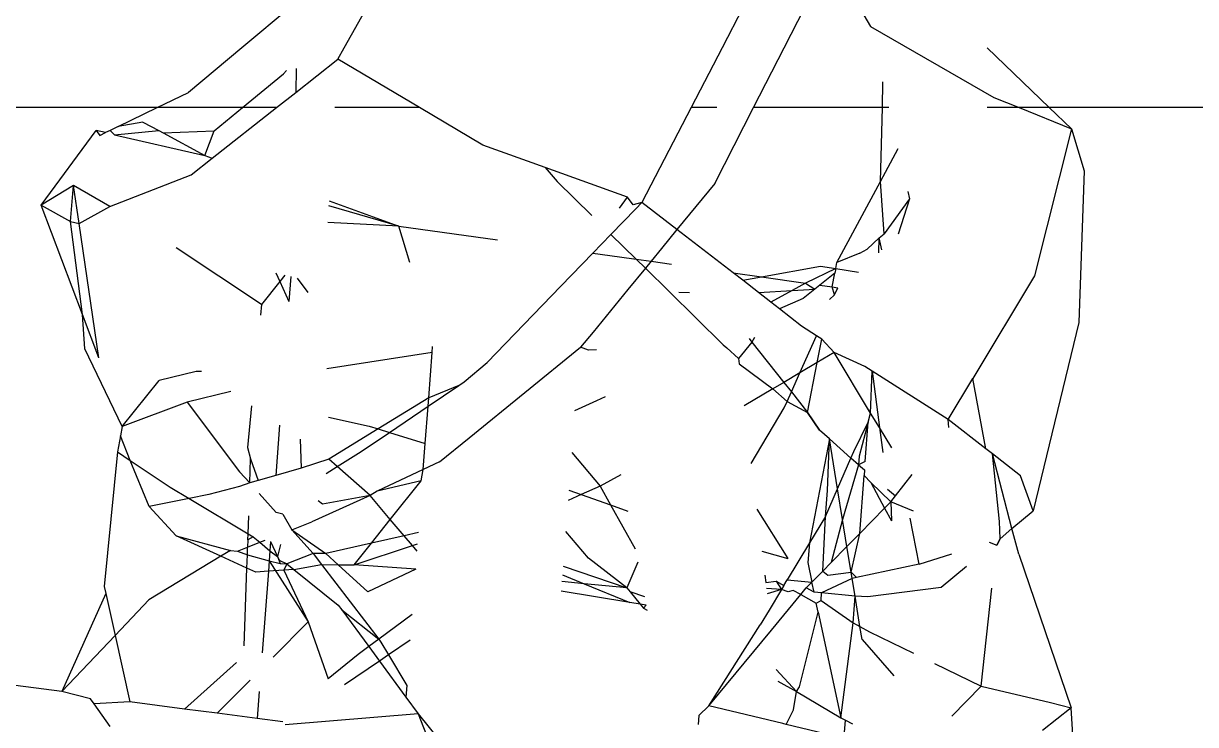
# Model space of a CAD drawing. Header units: inches. Extents: x 3324238 to 135265466, y -1036581 to 20094598.
# Drawn here: x 3354737.259 to 3354737.5959, y -519086.7804 to -519086.5789 of the extents above; entities that cross this region are included whole.
import ezdxf

# ---------------------------------------------------------------- set-up
doc = ezdxf.new("R2010")
doc.units = ezdxf.units.IN
doc.header["$MEASUREMENT"] = 0

msp = doc.modelspace()

# ---------------------------------------------------------------- linework, layer by layer
for p, q in [((3354737.33627, -519086.57387, 0.00267), (3354737.32182, -519086.58591, 0.00267)), ((3354737.35119, -519086.58591, 0.00267), (3354737.35834, -519086.57323, 0.00267)), ((3354737.46584, -519086.57426, 0.00267), (3354737.4598, -519086.58592, 0.00267)), ((3354737.47766, -519086.58592, 0.00267), (3354737.48361, -519086.57431, 0.00267)), ((3354737.49865, -519086.57324, 0.00267), (3354737.50244, -519086.57979, 0.00267)), ((3354737.50244, -519086.57979, 0.00267), (3354737.53791, -519086.60015, 0.00267)), ((3354737.32182, -519086.58591, 0.00267), (3354737.30643, -519086.59874, 0.00267)), ((3354737.34933, -519086.58922, 0.00267), (3354737.35119, -519086.58591, 0.00267)), ((3354737.4598, -519086.58592, 0.00267), (3354737.45089, -519086.6031, 0.00267)), ((3354737.46885, -519086.6031, 0.00267), (3354737.47766, -519086.58592, 0.00267)), ((3354737.53595, -519086.58592, 0.00267), (3354737.55384, -519086.60311, 0.00267)), ((3354737.33727, -519086.59873, 0.00267), (3354737.34933, -519086.58922, 0.00267)), ((3354737.37282, -519086.6031, 0.00267), (3354737.34933, -519086.58922, 0.00267)), ((3354737.32195, -519086.60309, 0.00267), (3354737.33378, -519086.59339, 0.00267)), ((3354737.33378, -519086.59339, 0.00267), (3354737.33465, -519086.59248, 0.00267)), ((3354737.33744, -519086.59186, 0.00267), (3354737.33727, -519086.59873, 0.00267)), ((3354737.50585, -519086.6031, 0.00267), (3354737.50604, -519086.5957, 0.00267)), ((3354737.29747, -519086.60309, 0.00267), (3354737.30643, -519086.59874, 0.00267)), ((3354737.33174, -519086.60309, 0.00267), (3354737.33727, -519086.59873, 0.00267)), ((3354737.53791, -519086.60015, 0.00267), (3354737.54518, -519086.60311, 0.00267)), ((3354737.29747, -519086.60309, 0.00267), (3354737.20242, -519086.60309, 0.00267)), ((3354737.28625, -519086.60854, 0.00267), (3354737.29747, -519086.60309, 0.00267)), ((3354737.32195, -519086.60309, 0.00267), (3354737.29747, -519086.60309, 0.00267)), ((3354737.31328, -519086.61765, 0.00267), (3354737.33174, -519086.60309, 0.00267)), ((3354737.31385, -519086.60974, 0.00267), (3354737.32195, -519086.60309, 0.00267)), ((3354737.33174, -519086.60309, 0.00267), (3354737.32195, -519086.60309, 0.00267)), ((3354737.37282, -519086.6031, 0.00267), (3354737.34849, -519086.60309, 0.00267)), ((3354737.39103, -519086.61385, 0.00267), (3354737.37282, -519086.6031, 0.00267)), ((3354737.45089, -519086.6031, 0.00267), (3354737.43677, -519086.63035, 0.00267)), ((3354737.45829, -519086.6031, 0.00267), (3354737.45089, -519086.6031, 0.00267)), ((3354737.45769, -519086.62489, 0.00267), (3354737.46885, -519086.6031, 0.00267)), ((3354737.50585, -519086.6031, 0.00267), (3354737.46885, -519086.6031, 0.00267)), ((3354737.50532, -519086.62431, 0.00267), (3354737.50585, -519086.6031, 0.00267)), ((3354737.50772, -519086.60311, 0.00267), (3354737.50585, -519086.6031, 0.00267)), ((3354737.54518, -519086.60311, 0.00267), (3354737.53597, -519086.60311, 0.00267)), ((3354737.54518, -519086.60311, 0.00267), (3354737.56021, -519086.60922, 0.00267)), ((3354737.55384, -519086.60311, 0.00267), (3354737.54518, -519086.60311, 0.00267)), ((3354737.55384, -519086.60311, 0.00267), (3354737.56021, -519086.60922, 0.00267)), ((3354739.33328, -519086.60323, 0.00267), (3354737.55384, -519086.60311, 0.00267)), ((3354737.2933, -519086.6073, 0.00267), (3354737.28625, -519086.60854, 0.00267)), ((3354737.2933, -519086.6073, 0.00267), (3354737.29793, -519086.6097, 0.00267)), ((3354737.26416, -519086.63114, 0.00267), (3354737.27995, -519086.60964, 0.00267)), ((3354737.28264, -519086.61029, 0.00267), (3354737.27995, -519086.60964, 0.00267)), ((3354737.27995, -519086.60964, 0.00267), (3354737.28102, -519086.61107, 0.00267)), ((3354737.28102, -519086.61107, 0.00267), (3354737.28264, -519086.61029, 0.00267)), ((3354737.28394, -519086.60966, 0.00267), (3354737.28264, -519086.61029, 0.00267)), ((3354737.28625, -519086.60854, 0.00267), (3354737.28394, -519086.60966, 0.00267)), ((3354737.28394, -519086.60966, 0.00267), (3354737.28519, -519086.6109, 0.00267)), ((3354737.28519, -519086.6109, 0.00267), (3354737.29793, -519086.6097, 0.00267)), ((3354737.28519, -519086.6109, 0.00267), (3354737.31118, -519086.61688, 0.00267)), ((3354737.29793, -519086.6097, 0.00267), (3354737.29917, -519086.61034, 0.00267)), ((3354737.29917, -519086.61034, 0.00267), (3354737.31385, -519086.60974, 0.00267)), ((3354737.29917, -519086.61034, 0.00267), (3354737.31118, -519086.61688, 0.00267)), ((3354737.31118, -519086.61688, 0.00267), (3354737.31385, -519086.60974, 0.00267)), ((3354737.56021, -519086.60922, 0.00267), (3354737.54958, -519086.65144, 0.00267)), ((3354737.56021, -519086.60922, 0.00267), (3354737.56382, -519086.62123, 0.00267)), ((3354737.40892, -519086.6203, 0.00267), (3354737.39103, -519086.61385, 0.00267)), ((3354737.50532, -519086.62431, 0.00267), (3354737.51039, -519086.61488, 0.00267)), ((3354737.30725, -519086.6224, 0.00267), (3354737.31328, -519086.61765, 0.00267)), ((3354737.31118, -519086.61688, 0.00267), (3354737.31328, -519086.61765, 0.00267)), ((3354737.40892, -519086.6203, 0.00267), (3354737.41241, -519086.62432, 0.00267)), ((3354737.43263, -519086.62886, 0.00267), (3354737.40892, -519086.6203, 0.00267)), ((3354737.56382, -519086.62123, 0.00267), (3354737.56229, -519086.66483, 0.00267)), ((3354737.28386, -519086.63148, 0.00267), (3354737.30725, -519086.6224, 0.00267)), ((3354737.41241, -519086.62432, 0.00267), (3354737.42234, -519086.63409, 0.00267)), ((3354737.45769, -519086.62489, 0.00267), (3354737.44683, -519086.63815, 0.00267)), ((3354737.49281, -519086.64758, 0.00267), (3354737.50532, -519086.62431, 0.00267)), ((3354737.50634, -519086.63938, 0.00267), (3354737.50532, -519086.62431, 0.00267)), ((3354737.27337, -519086.62544, 0.00267), (3354737.26416, -519086.63114, 0.00267)), ((3354737.27259, -519086.63585, 0.00267), (3354737.27337, -519086.62544, 0.00267)), ((3354737.28386, -519086.63148, 0.00267), (3354737.27337, -519086.62544, 0.00267)), ((3354737.27499, -519086.63645, 0.00267), (3354737.27337, -519086.62544, 0.00267)), ((3354737.51319, -519086.62723, 0.00267), (3354737.51367, -519086.62936, 0.00267)), ((3354737.26416, -519086.63114, 0.00267), (3354737.27259, -519086.63585, 0.00267)), ((3354737.27598, -519086.66255, 0.00267), (3354737.26416, -519086.63114, 0.00267)), ((3354737.27499, -519086.63645, 0.00267), (3354737.28386, -519086.63148, 0.00267)), ((3354737.36693, -519086.63721, 0.00267), (3354737.34678, -519086.63135, 0.00267)), ((3354737.34687, -519086.6299, 0.00267), (3354737.36693, -519086.63721, 0.00267)), ((3354737.43035, -519086.63201, 0.00267), (3354737.43263, -519086.62886, 0.00267)), ((3354737.43426, -519086.631, 0.00267), (3354737.43263, -519086.62886, 0.00267)), ((3354737.43677, -519086.63035, 0.00267), (3354737.43426, -519086.631, 0.00267)), ((3354737.43677, -519086.63035, 0.00267), (3354737.43501, -519086.63216, 0.00267)), ((3354737.44683, -519086.63815, 0.00267), (3354737.43677, -519086.63035, 0.00267)), ((3354737.51367, -519086.62936, 0.00267), (3354737.50634, -519086.63938, 0.00267)), ((3354737.51367, -519086.62936, 0.00267), (3354737.51044, -519086.63944, 0.00267)), ((3354737.43501, -519086.63216, 0.00267), (3354737.42787, -519086.63954, 0.00267)), ((3354737.27259, -519086.63585, 0.00267), (3354737.27499, -519086.63645, 0.00267)), ((3354737.27598, -519086.66255, 0.00267), (3354737.27259, -519086.63585, 0.00267)), ((3354737.28066, -519086.67498, 0.00267), (3354737.27499, -519086.63645, 0.00267)), ((3354737.36693, -519086.63721, 0.00267), (3354737.34649, -519086.63614, 0.00267)), ((3354737.37007, -519086.64764, 0.00267), (3354737.36693, -519086.63721, 0.00267)), ((3354737.36693, -519086.63721, 0.00267), (3354737.39524, -519086.64111, 0.00267)), ((3354737.44683, -519086.63815, 0.00267), (3354737.44236, -519086.64361, 0.00267)), ((3354737.463, -519086.65059, 0.00267), (3354737.44683, -519086.63815, 0.00267)), ((3354737.42787, -519086.63954, 0.00267), (3354737.42269, -519086.64489, 0.00267)), ((3354737.42787, -519086.63954, 0.00267), (3354737.43507, -519086.64662, 0.00267)), ((3354737.50491, -519086.64052, 0.00267), (3354737.50148, -519086.64378, 0.00267)), ((3354737.5048, -519086.64482, 0.00267), (3354737.50491, -519086.64052, 0.00267)), ((3354737.50491, -519086.64052, 0.00267), (3354737.50634, -519086.63938, 0.00267)), ((3354737.50567, -519086.64399, 0.00267), (3354737.50491, -519086.64052, 0.00267)), ((3354737.3274, -519086.65965, 0.00267), (3354737.30291, -519086.64342, 0.00267)), ((3354737.42269, -519086.64489, 0.00267), (3354737.4135, -519086.65438, 0.00267)), ((3354737.42269, -519086.64489, 0.00267), (3354737.43034, -519086.64595, 0.00267)), ((3354737.44236, -519086.64361, 0.00267), (3354737.43939, -519086.64723, 0.00267)), ((3354737.49937, -519086.64494, 0.00267), (3354737.49281, -519086.64758, 0.00267)), ((3354737.49937, -519086.64494, 0.00267), (3354737.50148, -519086.64378, 0.00267)), ((3354737.43034, -519086.64595, 0.00267), (3354737.43507, -519086.64662, 0.00267)), ((3354737.43507, -519086.64662, 0.00267), (3354737.43774, -519086.64925, 0.00267)), ((3354737.43507, -519086.64662, 0.00267), (3354737.43939, -519086.64723, 0.00267)), ((3354737.43939, -519086.64723, 0.00267), (3354737.43774, -519086.64925, 0.00267)), ((3354737.43939, -519086.64723, 0.00267), (3354737.44522, -519086.64806, 0.00267)), ((3354737.47113, -519086.65174, 0.00267), (3354737.48808, -519086.64864, 0.00267)), ((3354737.48808, -519086.64864, 0.00267), (3354737.49246, -519086.64934, 0.00267)), ((3354737.49246, -519086.64934, 0.00267), (3354737.49281, -519086.64758, 0.00267)), ((3354737.33155, -519086.65057, 0.00267), (3354737.33268, -519086.65304, 0.00267)), ((3354737.33414, -519086.65121, 0.00267), (3354737.33268, -519086.65304, 0.00267)), ((3354737.33587, -519086.65164, 0.00267), (3354737.33532, -519086.65884, 0.00267)), ((3354737.33771, -519086.6521, 0.00267), (3354737.34076, -519086.65624, 0.00267)), ((3354737.43774, -519086.64925, 0.00267), (3354737.43274, -519086.65536, 0.00267)), ((3354737.43774, -519086.64925, 0.00267), (3354737.44456, -519086.65595, 0.00267)), ((3354737.463, -519086.65059, 0.00267), (3354737.47113, -519086.65174, 0.00267)), ((3354737.46574, -519086.65273, 0.00267), (3354737.463, -519086.65059, 0.00267)), ((3354737.46574, -519086.65273, 0.00267), (3354737.47113, -519086.65174, 0.00267)), ((3354737.47113, -519086.65174, 0.00267), (3354737.48379, -519086.65354, 0.00267)), ((3354737.49246, -519086.64934, 0.00267), (3354737.48379, -519086.65354, 0.00267)), ((3354737.49221, -519086.65066, 0.00267), (3354737.48786, -519086.65412, 0.00267)), ((3354737.49143, -519086.65463, 0.00267), (3354737.49221, -519086.65066, 0.00267)), ((3354737.49246, -519086.64934, 0.00267), (3354737.49221, -519086.65066, 0.00267)), ((3354737.49246, -519086.64934, 0.00267), (3354737.49896, -519086.65039, 0.00267)), ((3354737.54958, -519086.65144, 0.00267), (3354737.53183, -519086.68094, 0.00267)), ((3354737.33268, -519086.65304, 0.00267), (3354737.3274, -519086.65965, 0.00267)), ((3354737.33268, -519086.65304, 0.00267), (3354737.33532, -519086.65884, 0.00267)), ((3354737.4135, -519086.65438, 0.00267), (3354737.39225, -519086.67632, 0.00267)), ((3354737.43274, -519086.65536, 0.00267), (3354737.42271, -519086.66761, 0.00267)), ((3354737.47029, -519086.65628, 0.00267), (3354737.46574, -519086.65273, 0.00267)), ((3354737.48379, -519086.65354, 0.00267), (3354737.47993, -519086.65568, 0.00267)), ((3354737.47993, -519086.65568, 0.00267), (3354737.48642, -519086.65527, 0.00267)), ((3354737.48642, -519086.65527, 0.00267), (3354737.48311, -519086.65792, 0.00267)), ((3354737.48379, -519086.65354, 0.00267), (3354737.48642, -519086.65527, 0.00267)), ((3354737.48786, -519086.65412, 0.00267), (3354737.48642, -519086.65527, 0.00267)), ((3354737.48786, -519086.65412, 0.00267), (3354737.49143, -519086.65463, 0.00267)), ((3354737.49213, -519086.6569, 0.00267), (3354737.49143, -519086.65463, 0.00267)), ((3354737.49143, -519086.65463, 0.00267), (3354737.49304, -519086.65486, 0.00267)), ((3354737.49213, -519086.6569, 0.00267), (3354737.49304, -519086.65486, 0.00267)), ((3354737.44456, -519086.65595, 0.00267), (3354737.46011, -519086.67126, 0.00267)), ((3354737.44738, -519086.6561, 0.00267), (3354737.45048, -519086.65625, 0.00267)), ((3354737.47029, -519086.65628, 0.00267), (3354737.47993, -519086.65568, 0.00267)), ((3354737.47383, -519086.65905, 0.00267), (3354737.47029, -519086.65628, 0.00267)), ((3354737.47993, -519086.65568, 0.00267), (3354737.47383, -519086.65905, 0.00267)), ((3354737.48311, -519086.65792, 0.00267), (3354737.47625, -519086.66093, 0.00267)), ((3354737.49071, -519086.65825, 0.00267), (3354737.49213, -519086.6569, 0.00267)), ((3354737.3274, -519086.65965, 0.00267), (3354737.3271, -519086.66275, 0.00267)), ((3354737.47625, -519086.66093, 0.00267), (3354737.47383, -519086.65905, 0.00267)), ((3354737.48266, -519086.66594, 0.00267), (3354737.47625, -519086.66093, 0.00267)), ((3354737.28066, -519086.67498, 0.00267), (3354737.27598, -519086.66255, 0.00267)), ((3354737.27668, -519086.67246, 0.00267), (3354737.27598, -519086.66255, 0.00267)), ((3354737.56229, -519086.66483, 0.00267), (3354737.54919, -519086.71895, 0.00267)), ((3354737.42271, -519086.66761, 0.00267), (3354737.41914, -519086.67197, 0.00267)), ((3354737.48214, -519086.67934, 0.00267), (3354737.48691, -519086.66864, 0.00267)), ((3354737.48691, -519086.66864, 0.00267), (3354737.48266, -519086.66594, 0.00267)), ((3354737.48848, -519086.66964, 0.00267), (3354737.48691, -519086.66864, 0.00267)), ((3354737.37648, -519086.67349, 0.00267), (3354737.37662, -519086.67173, 0.00267)), ((3354737.3871, -519086.69796, 0.00267), (3354737.41914, -519086.67197, 0.00267)), ((3354737.42137, -519086.67279, 0.00267), (3354737.41914, -519086.67197, 0.00267)), ((3354737.46011, -519086.67126, 0.00267), (3354737.46115, -519086.67218, 0.00267)), ((3354737.46115, -519086.67218, 0.00267), (3354737.46454, -519086.67519, 0.00267)), ((3354737.46836, -519086.67049, 0.00267), (3354737.46454, -519086.67519, 0.00267)), ((3354737.46758, -519086.6695, 0.00267), (3354737.46836, -519086.67049, 0.00267)), ((3354737.46916, -519086.66913, 0.00267), (3354737.46836, -519086.67049, 0.00267)), ((3354737.46836, -519086.67049, 0.00267), (3354737.47754, -519086.68208, 0.00267)), ((3354737.48716, -519086.67635, 0.00267), (3354737.48848, -519086.66964, 0.00267)), ((3354737.49201, -519086.67347, 0.00267), (3354737.48848, -519086.66964, 0.00267)), ((3354737.28736, -519086.69474, 0.00267), (3354737.27668, -519086.67246, 0.00267)), ((3354737.37648, -519086.67349, 0.00267), (3354737.34624, -519086.67816, 0.00267)), ((3354737.37549, -519086.68655, 0.00267), (3354737.37648, -519086.67349, 0.00267)), ((3354737.4237, -519086.67268, 0.00267), (3354737.42137, -519086.67279, 0.00267)), ((3354737.46454, -519086.67519, 0.00267), (3354737.46473, -519086.67675, 0.00267)), ((3354737.49201, -519086.67347, 0.00267), (3354737.48716, -519086.67635, 0.00267)), ((3354737.50249, -519086.6909, 0.00267), (3354737.49201, -519086.67347, 0.00267)), ((3354737.50079, -519086.67746, 0.00267), (3354737.49201, -519086.67347, 0.00267)), ((3354737.30865, -519086.67895, 0.00267), (3354737.29801, -519086.68155, 0.00267)), ((3354737.31021, -519086.67895, 0.00267), (3354737.30865, -519086.67895, 0.00267)), ((3354737.38566, -519086.68193, 0.00267), (3354737.39225, -519086.67632, 0.00267)), ((3354737.46473, -519086.67675, 0.00267), (3354737.47441, -519086.68394, 0.00267)), ((3354737.48716, -519086.67635, 0.00267), (3354737.48214, -519086.67934, 0.00267)), ((3354737.48435, -519086.69069, 0.00267), (3354737.48716, -519086.67635, 0.00267)), ((3354737.50293, -519086.67882, 0.00267), (3354737.50079, -519086.67746, 0.00267)), ((3354737.50293, -519086.67882, 0.00267), (3354737.50079, -519086.67746, 0.00267)), ((3354737.50249, -519086.6909, 0.00267), (3354737.50293, -519086.67882, 0.00267)), ((3354737.50293, -519086.67882, 0.00267), (3354737.50506, -519086.69503, 0.00267)), ((3354737.52476, -519086.69269, 0.00267), (3354737.50293, -519086.67882, 0.00267)), ((3354737.28736, -519086.69474, 0.00267), (3354737.29801, -519086.68155, 0.00267)), ((3354737.38412, -519086.68297, 0.00267), (3354737.38566, -519086.68193, 0.00267)), ((3354737.47754, -519086.68208, 0.00267), (3354737.47441, -519086.68394, 0.00267)), ((3354737.48214, -519086.67934, 0.00267), (3354737.47754, -519086.68208, 0.00267)), ((3354737.47754, -519086.68208, 0.00267), (3354737.4797, -519086.68481, 0.00267)), ((3354737.4797, -519086.68481, 0.00267), (3354737.48214, -519086.67934, 0.00267)), ((3354737.52476, -519086.69269, 0.00267), (3354737.53183, -519086.68094, 0.00267)), ((3354737.53562, -519086.70116, 0.00267), (3354737.53183, -519086.68094, 0.00267)), ((3354737.3186, -519086.68472, 0.00267), (3354737.30611, -519086.68779, 0.00267)), ((3354737.37531, -519086.68892, 0.00267), (3354737.38412, -519086.68297, 0.00267)), ((3354737.38412, -519086.68297, 0.00267), (3354737.37549, -519086.68655, 0.00267)), ((3354737.47441, -519086.68394, 0.00267), (3354737.46619, -519086.68883, 0.00267)), ((3354737.47441, -519086.68394, 0.00267), (3354737.47848, -519086.68755, 0.00267)), ((3354737.47848, -519086.68755, 0.00267), (3354737.4797, -519086.68481, 0.00267)), ((3354737.4797, -519086.68481, 0.00267), (3354737.48435, -519086.69069, 0.00267)), ((3354737.30611, -519086.68779, 0.00267), (3354737.28736, -519086.69474, 0.00267)), ((3354737.30611, -519086.68779, 0.00267), (3354737.32114, -519086.70777, 0.00267)), ((3354737.32459, -519086.68884, 0.00267), (3354737.32345, -519086.70075, 0.00267)), ((3354737.37549, -519086.68655, 0.00267), (3354737.36093, -519086.69544, 0.00267)), ((3354737.36417, -519086.69643, 0.00267), (3354737.37531, -519086.68892, 0.00267)), ((3354737.37449, -519086.69962, 0.00267), (3354737.37531, -519086.68892, 0.00267)), ((3354737.37531, -519086.68892, 0.00267), (3354737.37549, -519086.68655, 0.00267)), ((3354737.4175, -519086.69011, 0.00267), (3354737.42378, -519086.68724, 0.00267)), ((3354737.42378, -519086.68724, 0.00267), (3354737.42633, -519086.68613, 0.00267)), ((3354737.47766, -519086.6894, 0.00267), (3354737.47848, -519086.68755, 0.00267)), ((3354737.47848, -519086.68755, 0.00267), (3354737.48435, -519086.69069, 0.00267)), ((3354737.34672, -519086.69207, 0.00267), (3354737.35842, -519086.69466, 0.00267)), ((3354737.4682, -519086.70541, 0.00267), (3354737.47766, -519086.6894, 0.00267)), ((3354737.48435, -519086.69069, 0.00267), (3354737.48782, -519086.69583, 0.00267)), ((3354737.48782, -519086.69583, 0.00267), (3354737.48435, -519086.69069, 0.00267)), ((3354737.50181, -519086.69348, 0.00267), (3354737.50249, -519086.6909, 0.00267)), ((3354737.50506, -519086.69503, 0.00267), (3354737.50249, -519086.6909, 0.00267)), ((3354737.28736, -519086.69474, 0.00267), (3354737.28687, -519086.69747, 0.00267)), ((3354737.33261, -519086.69435, 0.00267), (3354737.33151, -519086.7088, 0.00267)), ((3354737.36093, -519086.69544, 0.00267), (3354737.34677, -519086.70409, 0.00267)), ((3354737.35842, -519086.69466, 0.00267), (3354737.36093, -519086.69544, 0.00267)), ((3354737.36093, -519086.69544, 0.00267), (3354737.36417, -519086.69643, 0.00267)), ((3354737.49065, -519086.69833, 0.00267), (3354737.48782, -519086.69583, 0.00267)), ((3354737.49765, -519086.70196, 0.00267), (3354737.50181, -519086.69348, 0.00267)), ((3354737.50181, -519086.69348, 0.00267), (3354737.49922, -519086.7033, 0.00267)), ((3354737.50095, -519086.70476, 0.00267), (3354737.50181, -519086.69348, 0.00267)), ((3354737.50506, -519086.69503, 0.00267), (3354737.506, -519086.7022, 0.00267)), ((3354737.50861, -519086.70088, 0.00267), (3354737.50506, -519086.69503, 0.00267)), ((3354737.52494, -519086.69503, 0.00267), (3354737.52476, -519086.69269, 0.00267)), ((3354737.53562, -519086.70116, 0.00267), (3354737.52476, -519086.69269, 0.00267)), ((3354737.28687, -519086.69747, 0.00267), (3354737.28605, -519086.70202, 0.00267)), ((3354737.28972, -519086.70447, 0.00267), (3354737.28687, -519086.69747, 0.00267)), ((3354737.33851, -519086.6984, 0.00267), (3354737.33885, -519086.70671, 0.00267)), ((3354737.35604, -519086.70192, 0.00267), (3354737.36417, -519086.69643, 0.00267)), ((3354737.36417, -519086.69643, 0.00267), (3354737.37449, -519086.69962, 0.00267)), ((3354737.3786, -519086.70486, 0.00267), (3354737.3871, -519086.69796, 0.00267)), ((3354737.49065, -519086.69833, 0.00267), (3354737.4849, -519086.72822, 0.00267)), ((3354737.49008, -519086.71317, 0.00267), (3354737.49065, -519086.69833, 0.00267)), ((3354737.49298, -519086.71263, 0.00267), (3354737.49065, -519086.69833, 0.00267)), ((3354737.49065, -519086.69833, 0.00267), (3354737.49684, -519086.70382, 0.00267)), ((3354737.28605, -519086.70202, 0.00267), (3354737.28217, -519086.74075, 0.00267)), ((3354737.28605, -519086.70202, 0.00267), (3354737.28972, -519086.70447, 0.00267)), ((3354737.32345, -519086.70075, 0.00267), (3354737.3243, -519086.70405, 0.00267)), ((3354737.34919, -519086.70622, 0.00267), (3354737.35604, -519086.70192, 0.00267)), ((3354737.37393, -519086.70706, 0.00267), (3354737.37449, -519086.69962, 0.00267)), ((3354737.41658, -519086.70224, 0.00267), (3354737.42472, -519086.71193, 0.00267)), ((3354737.49684, -519086.70382, 0.00267), (3354737.49765, -519086.70196, 0.00267)), ((3354737.5375, -519086.70263, 0.00267), (3354737.53562, -519086.70116, 0.00267)), ((3354737.53953, -519086.72207, 0.00267), (3354737.5375, -519086.70263, 0.00267)), ((3354737.54558, -519086.70894, 0.00267), (3354737.5375, -519086.70263, 0.00267)), ((3354737.54311, -519086.72408, 0.00267), (3354737.5375, -519086.70263, 0.00267)), ((3354737.28972, -519086.70447, 0.00267), (3354737.30123, -519086.71216, 0.00267)), ((3354737.29511, -519086.7177, 0.00267), (3354737.28972, -519086.70447, 0.00267)), ((3354737.32407, -519086.71093, 0.00267), (3354737.3243, -519086.70405, 0.00267)), ((3354737.3243, -519086.70405, 0.00267), (3354737.32646, -519086.71024, 0.00267)), ((3354737.34677, -519086.70409, 0.00267), (3354737.33885, -519086.70671, 0.00267)), ((3354737.34919, -519086.70622, 0.00267), (3354737.34677, -519086.70409, 0.00267)), ((3354737.3786, -519086.70486, 0.00267), (3354737.37393, -519086.70706, 0.00267)), ((3354737.49298, -519086.71263, 0.00267), (3354737.49684, -519086.70382, 0.00267)), ((3354737.49901, -519086.70575, 0.00267), (3354737.49442, -519086.72148, 0.00267)), ((3354737.49901, -519086.70575, 0.00267), (3354737.49684, -519086.70382, 0.00267)), ((3354737.49922, -519086.7033, 0.00267), (3354737.49901, -519086.70575, 0.00267)), ((3354737.50095, -519086.70476, 0.00267), (3354737.49901, -519086.70575, 0.00267)), ((3354737.49901, -519086.70575, 0.00267), (3354737.50076, -519086.70722, 0.00267)), ((3354737.32114, -519086.70777, 0.00267), (3354737.32407, -519086.71093, 0.00267)), ((3354737.33151, -519086.7088, 0.00267), (3354737.32646, -519086.71024, 0.00267)), ((3354737.33885, -519086.70671, 0.00267), (3354737.33151, -519086.7088, 0.00267)), ((3354737.34601, -519086.70821, 0.00267), (3354737.34919, -519086.70622, 0.00267)), ((3354737.35864, -519086.71456, 0.00267), (3354737.34919, -519086.70622, 0.00267)), ((3354737.37393, -519086.70706, 0.00267), (3354737.36064, -519086.71333, 0.00267)), ((3354737.37328, -519086.71033, 0.00267), (3354737.37393, -519086.70706, 0.00267)), ((3354737.43072, -519086.70864, 0.00267), (3354737.42472, -519086.71193, 0.00267)), ((3354737.49938, -519086.72545, 0.00267), (3354737.50065, -519086.7088, 0.00267)), ((3354737.50076, -519086.70722, 0.00267), (3354737.50065, -519086.7088, 0.00267)), ((3354737.50065, -519086.7088, 0.00267), (3354737.5025, -519086.71086, 0.00267)), ((3354737.50961, -519086.71466, 0.00267), (3354737.51442, -519086.7085, 0.00267)), ((3354737.54919, -519086.71895, 0.00267), (3354737.54558, -519086.70894, 0.00267)), ((3354737.30123, -519086.71216, 0.00267), (3354737.30665, -519086.71541, 0.00267)), ((3354737.32114, -519086.71202, 0.00267), (3354737.3123, -519086.71428, 0.00267)), ((3354737.32407, -519086.71093, 0.00267), (3354737.32114, -519086.71202, 0.00267)), ((3354737.32646, -519086.71024, 0.00267), (3354737.32407, -519086.71093, 0.00267)), ((3354737.37328, -519086.71033, 0.00267), (3354737.36064, -519086.71333, 0.00267)), ((3354737.36445, -519086.72145, 0.00267), (3354737.37328, -519086.71033, 0.00267)), ((3354737.42472, -519086.71193, 0.00267), (3354737.41933, -519086.71431, 0.00267)), ((3354737.42472, -519086.71193, 0.00267), (3354737.42774, -519086.71728, 0.00267)), ((3354737.48948, -519086.72062, 0.00267), (3354737.49298, -519086.71263, 0.00267)), ((3354737.49442, -519086.72148, 0.00267), (3354737.49298, -519086.71263, 0.00267)), ((3354737.5025, -519086.71086, 0.00267), (3354737.50647, -519086.71822, 0.00267)), ((3354737.5025, -519086.71086, 0.00267), (3354737.50829, -519086.71636, 0.00267)), ((3354737.50731, -519086.71273, 0.00267), (3354737.50961, -519086.71466, 0.00267)), ((3354737.30665, -519086.71541, 0.00267), (3354737.29511, -519086.7177, 0.00267)), ((3354737.3123, -519086.71428, 0.00267), (3354737.30665, -519086.71541, 0.00267)), ((3354737.30665, -519086.71541, 0.00267), (3354737.32357, -519086.72556, 0.00267)), ((3354737.32678, -519086.71401, 0.00267), (3354737.33168, -519086.71944, 0.00267)), ((3354737.35864, -519086.71456, 0.00267), (3354737.34192, -519086.72217, 0.00267)), ((3354737.34495, -519086.71706, 0.00267), (3354737.3437, -519086.71609, 0.00267)), ((3354737.35864, -519086.71456, 0.00267), (3354737.34495, -519086.71706, 0.00267)), ((3354737.36064, -519086.71333, 0.00267), (3354737.35864, -519086.71456, 0.00267)), ((3354737.36445, -519086.72145, 0.00267), (3354737.35864, -519086.71456, 0.00267)), ((3354737.41933, -519086.71431, 0.00267), (3354737.41553, -519086.716, 0.00267)), ((3354737.41575, -519086.71306, 0.00267), (3354737.41933, -519086.71431, 0.00267)), ((3354737.41933, -519086.71431, 0.00267), (3354737.42774, -519086.71728, 0.00267)), ((3354737.48948, -519086.72062, 0.00267), (3354737.49008, -519086.71317, 0.00267)), ((3354737.50829, -519086.71636, 0.00267), (3354737.50961, -519086.71466, 0.00267)), ((3354737.29511, -519086.7177, 0.00267), (3354737.30294, -519086.72617, 0.00267)), ((3354737.33358, -519086.71995, 0.00267), (3354737.33168, -519086.71944, 0.00267)), ((3354737.42774, -519086.71728, 0.00267), (3354737.43486, -519086.72988, 0.00267)), ((3354737.42774, -519086.71728, 0.00267), (3354737.43275, -519086.71904, 0.00267)), ((3354737.46979, -519086.71849, 0.00267), (3354737.47865, -519086.73263, 0.00267)), ((3354737.49938, -519086.72545, 0.00267), (3354737.50647, -519086.71822, 0.00267)), ((3354737.50647, -519086.71822, 0.00267), (3354737.50829, -519086.71636, 0.00267)), ((3354737.50647, -519086.71822, 0.00267), (3354737.50845, -519086.72189, 0.00267)), ((3354737.51483, -519086.71905, 0.00267), (3354737.50829, -519086.71636, 0.00267)), ((3354737.50829, -519086.71636, 0.00267), (3354737.50845, -519086.72189, 0.00267)), ((3354737.54311, -519086.72408, 0.00267), (3354737.54919, -519086.71895, 0.00267)), ((3354737.32357, -519086.72556, 0.00267), (3354737.32375, -519086.72037, 0.00267)), ((3354737.33358, -519086.71995, 0.00267), (3354737.33616, -519086.72441, 0.00267)), ((3354737.33616, -519086.72441, 0.00267), (3354737.34192, -519086.72217, 0.00267)), ((3354737.35904, -519086.72825, 0.00267), (3354737.36445, -519086.72145, 0.00267)), ((3354737.36841, -519086.72614, 0.00267), (3354737.36445, -519086.72145, 0.00267)), ((3354737.48948, -519086.72062, 0.00267), (3354737.4849, -519086.72822, 0.00267)), ((3354737.48876, -519086.73629, 0.00267), (3354737.48948, -519086.72062, 0.00267)), ((3354737.49442, -519086.72148, 0.00267), (3354737.49115, -519086.73384, 0.00267)), ((3354737.49568, -519086.72922, 0.00267), (3354737.49442, -519086.72148, 0.00267)), ((3354737.51639, -519086.73432, 0.00267), (3354737.51387, -519086.72113, 0.00267)), ((3354737.53967, -519086.72698, 0.00267), (3354737.53953, -519086.72207, 0.00267)), ((3354737.31576, -519086.73201, 0.00267), (3354737.30294, -519086.72617, 0.00267)), ((3354737.30294, -519086.72617, 0.00267), (3354737.31854, -519086.73033, 0.00267)), ((3354737.32351, -519086.72732, 0.00267), (3354737.32357, -519086.72556, 0.00267)), ((3354737.32357, -519086.72556, 0.00267), (3354737.325, -519086.72642, 0.00267)), ((3354737.33616, -519086.72441, 0.00267), (3354737.34231, -519086.73122, 0.00267)), ((3354737.33616, -519086.72441, 0.00267), (3354737.3459, -519086.7312, 0.00267)), ((3354737.36841, -519086.72614, 0.00267), (3354737.35904, -519086.72825, 0.00267)), ((3354737.37254, -519086.72521, 0.00267), (3354737.36841, -519086.72614, 0.00267)), ((3354737.37078, -519086.72896, 0.00267), (3354737.36841, -519086.72614, 0.00267)), ((3354737.4214, -519086.73256, 0.00267), (3354737.41485, -519086.72496, 0.00267)), ((3354737.49568, -519086.72922, 0.00267), (3354737.49938, -519086.72545, 0.00267)), ((3354737.49689, -519086.73665, 0.00267), (3354737.49938, -519086.72545, 0.00267)), ((3354737.53967, -519086.72698, 0.00267), (3354737.54311, -519086.72408, 0.00267)), ((3354737.54504, -519086.73146, 0.00267), (3354737.54311, -519086.72408, 0.00267)), ((3354737.32051, -519086.73053, 0.00267), (3354737.32344, -519086.72938, 0.00267)), ((3354737.32337, -519086.73162, 0.00267), (3354737.32344, -519086.72938, 0.00267)), ((3354737.32351, -519086.72732, 0.00267), (3354737.32344, -519086.72938, 0.00267)), ((3354737.32344, -519086.72938, 0.00267), (3354737.32697, -519086.728, 0.00267)), ((3354737.325, -519086.72642, 0.00267), (3354737.32351, -519086.72732, 0.00267)), ((3354737.325, -519086.72642, 0.00267), (3354737.32697, -519086.728, 0.00267)), ((3354737.32697, -519086.728, 0.00267), (3354737.32852, -519086.7274, 0.00267)), ((3354737.32697, -519086.728, 0.00267), (3354737.32986, -519086.73043, 0.00267)), ((3354737.33006, -519086.72782, 0.00267), (3354737.32986, -519086.73043, 0.00267)), ((3354737.33006, -519086.72782, 0.00267), (3354737.33205, -519086.73207, 0.00267)), ((3354737.3329, -519086.72861, 0.00267), (3354737.33205, -519086.73207, 0.00267)), ((3354737.35904, -519086.72825, 0.00267), (3354737.3459, -519086.7312, 0.00267)), ((3354737.35404, -519086.73454, 0.00267), (3354737.35904, -519086.72825, 0.00267)), ((3354737.35404, -519086.73454, 0.00267), (3354737.37078, -519086.72896, 0.00267)), ((3354737.37078, -519086.72896, 0.00267), (3354737.3723, -519086.72845, 0.00267)), ((3354737.37214, -519086.73057, 0.00267), (3354737.37078, -519086.72896, 0.00267)), ((3354737.4849, -519086.72822, 0.00267), (3354737.47852, -519086.73884, 0.00267)), ((3354737.4849, -519086.72822, 0.00267), (3354737.4844, -519086.73383, 0.00267)), ((3354737.49115, -519086.73384, 0.00267), (3354737.49568, -519086.72922, 0.00267)), ((3354737.49689, -519086.73665, 0.00267), (3354737.49568, -519086.72922, 0.00267)), ((3354737.53653, -519086.72797, 0.00267), (3354737.53877, -519086.72889, 0.00267)), ((3354737.53967, -519086.72698, 0.00267), (3354737.53877, -519086.72889, 0.00267)), ((3354737.53877, -519086.72889, 0.00267), (3354737.53967, -519086.72698, 0.00267)), ((3354737.31576, -519086.73201, 0.00267), (3354737.2951, -519086.74453, 0.00267)), ((3354737.31854, -519086.73033, 0.00267), (3354737.31576, -519086.73201, 0.00267)), ((3354737.32324, -519086.73542, 0.00267), (3354737.31576, -519086.73201, 0.00267)), ((3354737.31854, -519086.73033, 0.00267), (3354737.32051, -519086.73053, 0.00267)), ((3354737.32051, -519086.73053, 0.00267), (3354737.32337, -519086.73162, 0.00267)), ((3354737.32324, -519086.73542, 0.00267), (3354737.32337, -519086.73162, 0.00267)), ((3354737.32337, -519086.73162, 0.00267), (3354737.32965, -519086.7333, 0.00267)), ((3354737.32986, -519086.73043, 0.00267), (3354737.32965, -519086.7333, 0.00267)), ((3354737.32986, -519086.73043, 0.00267), (3354737.33205, -519086.73207, 0.00267)), ((3354737.33205, -519086.73207, 0.00267), (3354737.33283, -519086.73415, 0.00267)), ((3354737.33205, -519086.73207, 0.00267), (3354737.33254, -519086.73313, 0.00267)), ((3354737.34231, -519086.73122, 0.00267), (3354737.33467, -519086.73418, 0.00267)), ((3354737.3459, -519086.7312, 0.00267), (3354737.34231, -519086.73122, 0.00267)), ((3354737.34231, -519086.73122, 0.00267), (3354737.34471, -519086.73437, 0.00267)), ((3354737.3459, -519086.7312, 0.00267), (3354737.34946, -519086.73446, 0.00267)), ((3354737.4324, -519086.74113, 0.00267), (3354737.4214, -519086.73256, 0.00267)), ((3354737.47125, -519086.73055, 0.00267), (3354737.47865, -519086.73263, 0.00267)), ((3354737.51639, -519086.73432, 0.00267), (3354737.52582, -519086.73135, 0.00267)), ((3354737.54504, -519086.73146, 0.00267), (3354737.56007, -519086.77559, 0.00267)), ((3354737.32248, -519086.75778, 0.00267), (3354737.32324, -519086.73542, 0.00267)), ((3354737.32577, -519086.73657, 0.00267), (3354737.32324, -519086.73542, 0.00267)), ((3354737.32942, -519086.73631, 0.00267), (3354737.32577, -519086.73657, 0.00267)), ((3354737.32942, -519086.73631, 0.00267), (3354737.32763, -519086.75979, 0.00267)), ((3354737.32965, -519086.7333, 0.00267), (3354737.32942, -519086.73631, 0.00267)), ((3354737.33387, -519086.73599, 0.00267), (3354737.32942, -519086.73631, 0.00267)), ((3354737.32965, -519086.7333, 0.00267), (3354737.34084, -519086.75091, 0.00267)), ((3354737.32965, -519086.7333, 0.00267), (3354737.33283, -519086.73415, 0.00267)), ((3354737.33254, -519086.73313, 0.00267), (3354737.33467, -519086.73418, 0.00267)), ((3354737.33283, -519086.73415, 0.00267), (3354737.33467, -519086.73418, 0.00267)), ((3354737.33467, -519086.73418, 0.00267), (3354737.33387, -519086.73599, 0.00267)), ((3354737.33668, -519086.73579, 0.00267), (3354737.33387, -519086.73599, 0.00267)), ((3354737.33387, -519086.73599, 0.00267), (3354737.34084, -519086.75091, 0.00267)), ((3354737.33467, -519086.73418, 0.00267), (3354737.33668, -519086.73579, 0.00267)), ((3354737.33668, -519086.73579, 0.00267), (3354737.34471, -519086.73437, 0.00267)), ((3354737.33668, -519086.73579, 0.00267), (3354737.34948, -519086.74606, 0.00267)), ((3354737.34471, -519086.73437, 0.00267), (3354737.34946, -519086.73446, 0.00267)), ((3354737.34471, -519086.73437, 0.00267), (3354737.36112, -519086.7559, 0.00267)), ((3354737.34946, -519086.73446, 0.00267), (3354737.35802, -519086.74227, 0.00267)), ((3354737.34946, -519086.73446, 0.00267), (3354737.35404, -519086.73454, 0.00267)), ((3354737.37174, -519086.73571, 0.00267), (3354737.35404, -519086.73454, 0.00267)), ((3354737.37174, -519086.73571, 0.00267), (3354737.35802, -519086.74227, 0.00267)), ((3354737.41409, -519086.73492, 0.00267), (3354737.4324, -519086.74113, 0.00267)), ((3354737.43562, -519086.73375, 0.00267), (3354737.4324, -519086.74113, 0.00267)), ((3354737.4844, -519086.73383, 0.00267), (3354737.48561, -519086.7395, 0.00267)), ((3354737.48561, -519086.7395, 0.00267), (3354737.48876, -519086.73629, 0.00267)), ((3354737.49115, -519086.73384, 0.00267), (3354737.48876, -519086.73629, 0.00267)), ((3354737.48876, -519086.73629, 0.00267), (3354737.4902, -519086.73744, 0.00267)), ((3354737.51639, -519086.73432, 0.00267), (3354737.49841, -519086.73812, 0.00267)), ((3354737.53007, -519086.73498, 0.00267), (3354737.52279, -519086.74104, 0.00267)), ((3354737.42013, -519086.73991, 0.00267), (3354737.41376, -519086.73928, 0.00267)), ((3354737.4139, -519086.73736, 0.00267), (3354737.42013, -519086.73991, 0.00267)), ((3354737.47209, -519086.73749, 0.00267), (3354737.47234, -519086.73957, 0.00267)), ((3354737.47234, -519086.73957, 0.00267), (3354737.4753, -519086.73922, 0.00267)), ((3354737.4753, -519086.73922, 0.00267), (3354737.47755, -519086.74044, 0.00267)), ((3354737.4753, -519086.73922, 0.00267), (3354737.47685, -519086.74161, 0.00267)), ((3354737.47755, -519086.74044, 0.00267), (3354737.47852, -519086.73884, 0.00267)), ((3354737.47852, -519086.73884, 0.00267), (3354737.48561, -519086.7395, 0.00267)), ((3354737.48399, -519086.74115, 0.00267), (3354737.48561, -519086.7395, 0.00267)), ((3354737.48622, -519086.74238, 0.00267), (3354737.48561, -519086.7395, 0.00267)), ((3354737.49717, -519086.73838, 0.00267), (3354737.4884, -519086.74256, 0.00267)), ((3354737.4902, -519086.73744, 0.00267), (3354737.49689, -519086.73665, 0.00267)), ((3354737.49717, -519086.73838, 0.00267), (3354737.49689, -519086.73665, 0.00267)), ((3354737.49689, -519086.73665, 0.00267), (3354737.49841, -519086.73812, 0.00267)), ((3354737.49841, -519086.73812, 0.00267), (3354737.49717, -519086.73838, 0.00267)), ((3354737.498, -519086.74347, 0.00267), (3354737.49717, -519086.73838, 0.00267)), ((3354737.28267, -519086.74275, 0.00267), (3354737.27003, -519086.77087, 0.00267)), ((3354737.28217, -519086.74075, 0.00267), (3354737.28267, -519086.74275, 0.00267)), ((3354737.28267, -519086.74275, 0.00267), (3354737.28536, -519086.75476, 0.00267)), ((3354737.43332, -519086.74531, 0.00267), (3354737.41354, -519086.74211, 0.00267)), ((3354737.4324, -519086.74113, 0.00267), (3354737.42013, -519086.73991, 0.00267)), ((3354737.42013, -519086.73991, 0.00267), (3354737.43332, -519086.74531, 0.00267)), ((3354737.4324, -519086.74113, 0.00267), (3354737.43338, -519086.7423, 0.00267)), ((3354737.43755, -519086.74367, 0.00267), (3354737.43338, -519086.7423, 0.00267)), ((3354737.43338, -519086.7423, 0.00267), (3354737.4363, -519086.74579, 0.00267)), ((3354737.47685, -519086.74161, 0.00267), (3354737.47255, -519086.74126, 0.00267)), ((3354737.47685, -519086.74161, 0.00267), (3354737.47274, -519086.74285, 0.00267)), ((3354737.47685, -519086.74161, 0.00267), (3354737.4733, -519086.7475, 0.00267)), ((3354737.474, -519086.75325, 0.00267), (3354737.48241, -519086.74306, 0.00267)), ((3354737.47755, -519086.74044, 0.00267), (3354737.47685, -519086.74161, 0.00267)), ((3354737.47876, -519086.74228, 0.00267), (3354737.47685, -519086.74161, 0.00267)), ((3354737.48025, -519086.74189, 0.00267), (3354737.47876, -519086.74228, 0.00267)), ((3354737.48241, -519086.74306, 0.00267), (3354737.48025, -519086.74189, 0.00267)), ((3354737.48241, -519086.74306, 0.00267), (3354737.48399, -519086.74115, 0.00267)), ((3354737.48241, -519086.74306, 0.00267), (3354737.48688, -519086.74548, 0.00267)), ((3354737.48622, -519086.74238, 0.00267), (3354737.48399, -519086.74115, 0.00267)), ((3354737.4884, -519086.74256, 0.00267), (3354737.48622, -519086.74238, 0.00267)), ((3354737.48828, -519086.74472, 0.00267), (3354737.4884, -519086.74256, 0.00267)), ((3354737.498, -519086.74347, 0.00267), (3354737.4884, -519086.74256, 0.00267)), ((3354737.52279, -519086.74104, 0.00267), (3354737.50172, -519086.74366, 0.00267)), ((3354737.53429, -519086.7694, 0.00267), (3354737.53734, -519086.7412, 0.00267)), ((3354737.2951, -519086.74453, 0.00267), (3354737.28536, -519086.75476, 0.00267)), ((3354737.34948, -519086.74606, 0.00267), (3354737.3505, -519086.74746, 0.00267)), ((3354737.4363, -519086.74579, 0.00267), (3354737.43332, -519086.74531, 0.00267)), ((3354737.4363, -519086.74579, 0.00267), (3354737.43723, -519086.74691, 0.00267)), ((3354737.43802, -519086.74607, 0.00267), (3354737.4363, -519086.74579, 0.00267)), ((3354737.43723, -519086.74691, 0.00267), (3354737.43802, -519086.74607, 0.00267)), ((3354737.48688, -519086.74548, 0.00267), (3354737.48828, -519086.74472, 0.00267)), ((3354737.48743, -519086.74808, 0.00267), (3354737.48688, -519086.74548, 0.00267)), ((3354737.48828, -519086.74472, 0.00267), (3354737.49742, -519086.75117, 0.00267)), ((3354737.49742, -519086.75117, 0.00267), (3354737.498, -519086.74347, 0.00267)), ((3354737.50172, -519086.74366, 0.00267), (3354737.498, -519086.74347, 0.00267)), ((3354737.49943, -519086.75226, 0.00267), (3354737.498, -519086.74347, 0.00267)), ((3354737.3505, -519086.74746, 0.00267), (3354737.36112, -519086.7559, 0.00267)), ((3354737.3505, -519086.74746, 0.00267), (3354737.35825, -519086.75801, 0.00267)), ((3354737.37075, -519086.74881, 0.00267), (3354737.36112, -519086.7559, 0.00267)), ((3354737.43723, -519086.74691, 0.00267), (3354737.4383, -519086.74749, 0.00267)), ((3354737.4733, -519086.7475, 0.00267), (3354737.47074, -519086.75176, 0.00267)), ((3354737.48202, -519086.76952, 0.00267), (3354737.48743, -519086.74808, 0.00267)), ((3354737.48743, -519086.74808, 0.00267), (3354737.4939, -519086.77844, 0.00267)), ((3354737.33077, -519086.76102, 0.00267), (3354737.34084, -519086.75091, 0.00267)), ((3354737.34084, -519086.75091, 0.00267), (3354737.34663, -519086.76722, 0.00267)), ((3354737.45597, -519086.77506, 0.00267), (3354737.47074, -519086.75176, 0.00267)), ((3354737.4939, -519086.77844, 0.00267), (3354737.49742, -519086.75117, 0.00267)), ((3354737.49742, -519086.75117, 0.00267), (3354737.49943, -519086.75226, 0.00267)), ((3354737.49943, -519086.75226, 0.00267), (3354737.5022, -519086.75375, 0.00267)), ((3354737.50003, -519086.75594, 0.00267), (3354737.49943, -519086.75226, 0.00267)), ((3354737.28536, -519086.75476, 0.00267), (3354737.27003, -519086.77087, 0.00267)), ((3354737.28536, -519086.75476, 0.00267), (3354737.28964, -519086.77387, 0.00267)), ((3354737.36112, -519086.7559, 0.00267), (3354737.35825, -519086.75801, 0.00267)), ((3354737.36112, -519086.7559, 0.00267), (3354737.36176, -519086.75674, 0.00267)), ((3354737.37019, -519086.75618, 0.00267), (3354737.36396, -519086.7604, 0.00267)), ((3354737.45597, -519086.77506, 0.00267), (3354737.474, -519086.75325, 0.00267)), ((3354737.50003, -519086.75594, 0.00267), (3354737.50912, -519086.76644, 0.00267)), ((3354737.5022, -519086.75375, 0.00267), (3354737.5148, -519086.75989, 0.00267)), ((3354737.35825, -519086.75801, 0.00267), (3354737.35521, -519086.76024, 0.00267)), ((3354737.35825, -519086.75801, 0.00267), (3354737.36132, -519086.76219, 0.00267)), ((3354737.36176, -519086.75674, 0.00267), (3354737.36396, -519086.7604, 0.00267)), ((3354737.27003, -519086.77087, 0.00267), (3354737.1949, -519086.7614, 0.00267)), ((3354737.32028, -519086.76252, 0.00267), (3354737.30531, -519086.77593, 0.00267)), ((3354737.35521, -519086.76024, 0.00267), (3354737.34663, -519086.76722, 0.00267)), ((3354737.36132, -519086.76219, 0.00267), (3354737.35125, -519086.76902, 0.00267)), ((3354737.36396, -519086.7604, 0.00267), (3354737.36132, -519086.76219, 0.00267)), ((3354737.36132, -519086.76219, 0.00267), (3354737.36894, -519086.77257, 0.00267)), ((3354737.36396, -519086.7604, 0.00267), (3354737.3692, -519086.76913, 0.00267)), ((3354737.5208, -519086.76282, 0.00267), (3354737.53429, -519086.7694, 0.00267)), ((3354737.48117, -519086.77087, 0.00267), (3354737.47536, -519086.76453, 0.00267)), ((3354737.3147, -519086.77717, 0.00267), (3354737.32422, -519086.7676, 0.00267)), ((3354737.3692, -519086.76913, 0.00267), (3354737.36894, -519086.77257, 0.00267)), ((3354737.47578, -519086.76793, 0.00267), (3354737.48117, -519086.77087, 0.00267)), ((3354737.48117, -519086.77087, 0.00267), (3354737.48202, -519086.76952, 0.00267)), ((3354737.52581, -519086.77803, 0.00267), (3354737.53429, -519086.7694, 0.00267)), ((3354737.53429, -519086.7694, 0.00267), (3354737.55421, -519086.7741, 0.00267)), ((3354737.27831, -519086.77302, 0.00267), (3354737.27003, -519086.77087, 0.00267)), ((3354737.27932, -519086.77445, 0.00267), (3354737.27831, -519086.77302, 0.00267)), ((3354737.32678, -519086.7709, 0.00267), (3354737.32619, -519086.77868, 0.00267)), ((3354737.36894, -519086.77257, 0.00267), (3354737.37241, -519086.7773, 0.00267)), ((3354737.48033, -519086.77618, 0.00267), (3354737.48117, -519086.77087, 0.00267)), ((3354737.48117, -519086.77087, 0.00267), (3354737.4939, -519086.77844, 0.00267)), ((3354737.28964, -519086.77387, 0.00267), (3354737.27932, -519086.77445, 0.00267)), ((3354737.28391, -519086.78094, 0.00267), (3354737.27932, -519086.77445, 0.00267)), ((3354737.30531, -519086.77593, 0.00267), (3354737.28964, -519086.77387, 0.00267)), ((3354737.3147, -519086.77717, 0.00267), (3354737.30531, -519086.77593, 0.00267)), ((3354737.45311, -519086.77779, 0.00267), (3354737.45597, -519086.77506, 0.00267)), ((3354737.47725, -519086.78013, 0.00267), (3354737.45597, -519086.77506, 0.00267)), ((3354737.47826, -519086.78037, 0.00267), (3354737.48033, -519086.77618, 0.00267)), ((3354737.56007, -519086.77559, 0.00267), (3354737.55189, -519086.78208, 0.00267)), ((3354737.55421, -519086.7741, 0.00267), (3354737.56007, -519086.77559, 0.00267)), ((3354737.56212, -519086.80705, 0.00267), (3354737.56007, -519086.77559, 0.00267)), ((3354737.32619, -519086.77868, 0.00267), (3354737.3147, -519086.77717, 0.00267)), ((3354737.33357, -519086.77965, 0.00267), (3354737.32619, -519086.77868, 0.00267)), ((3354737.37241, -519086.7773, 0.00267), (3354737.3342, -519086.78047, 0.00267)), ((3354737.37241, -519086.7773, 0.00267), (3354737.37548, -519086.78517, 0.00267)), ((3354737.37241, -519086.7773, 0.00267), (3354737.37912, -519086.78565, 0.00267)), ((3354737.45311, -519086.77779, 0.00267), (3354737.45291, -519086.78042, 0.00267)), ((3354737.4939, -519086.77844, 0.00267), (3354737.49528, -519086.77916, 0.00267)), ((3354737.49501, -519086.78271, 0.00267), (3354737.49528, -519086.77916, 0.00267)), ((3354737.49528, -519086.77916, 0.00267), (3354737.49723, -519086.78016, 0.00267)), ((3354737.47826, -519086.78037, 0.00267), (3354737.47725, -519086.78013, 0.00267)), ((3354737.49383, -519086.78408, 0.00267), (3354737.47826, -519086.78037, 0.00267))]:
    msp.add_line(p, q)

doc.saveas('drawing.dxf')
